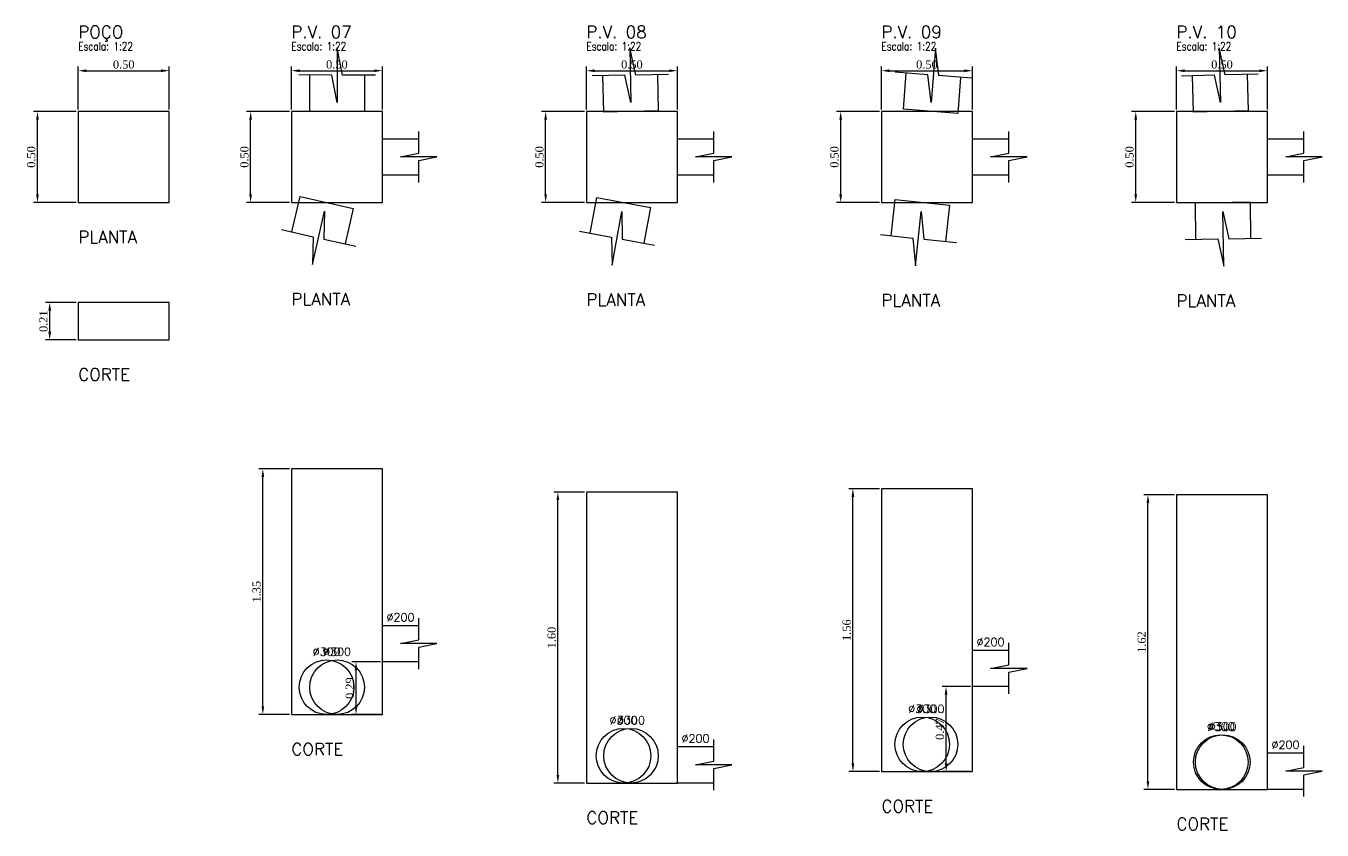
# Model space of a CAD drawing. Extents: x -44 to 14114764, y -20 to 289527804.
# Drawn here: x 359045.81 to 359052.94, y 7353496.66 to 7353501.08 of the extents above; entities that cross this region are included whole.
import ezdxf
from ezdxf.enums import TextEntityAlignment as Align

# ---------------------------------------------------------------- set-up
doc = ezdxf.new("R2010")
doc.units = 0
doc.header["$PDMODE"] = 3
doc.header["$PDSIZE"] = 0.1
for name, color, linetype in [('DETALHE_POCO_COT', 8, 'Continuous'), ('DETALHE_POCO_FOR', 7, 'Continuous'), ('DETALHE_POCO_TIT', 5, 'Continuous'), ('DETALHE_POCO_TUB', 4, 'Continuous'), ('DETALHE_POCO_TXT', 7, 'Continuous')]:
    doc.layers.add(name, color=color, linetype=linetype)
doc.styles.add('ROMANS', font='ROMANS.shx', dxfattribs={"height": 2})
doc.styles.get("Standard").update_dxf_attribs({"font": 'times.ttf'})
doc.dimstyles.new('ISO-25', dxfattribs={"dimtxt": 2.5, "dimasz": 2.5, "dimexe": 1.25, "dimexo": 0.625, "dimtad": 1, "dimtxsty": 'Standard', "dimcen": 2.5, "dimadec": 0, "dimazin": 0, "dimtfac": 1, "dimtmove": 0, "dimatfit": 3, "dimfxl": 1, "dimarcsym": 0})

# ---------------------------------------------------------------- blocks, each defined once
blk = doc.blocks.new('*D32')
at = {"layer": 'Defpoints', "color": 0, "transparency": 16777216}
for p in [(359046.6002, 7353500.8335), (359046.1002, 7353500.6094), (359046.6002, 7353500.6094)]:
    blk.add_point(p, dxfattribs=at)
at = {"layer": 'DETALHE_POCO_COT', "color": 0, "lineweight": -2, "transparency": 16777216}
for p, q in [((359046.1002, 7353500.6206), (359046.1002, 7353500.8559)), ((359046.145, 7353500.8335), (359046.5554, 7353500.8335)), ((359046.6002, 7353500.6206), (359046.6002, 7353500.8559))]:
    blk.add_line(p, q, dxfattribs=at)
at = {"layer": 'DETALHE_POCO_COT', "color": 0, "transparency": 16777216}
for points in [[(359046.145, 7353500.841), (359046.145, 7353500.826), (359046.1002, 7353500.8335)], [(359046.5554, 7353500.841), (359046.5554, 7353500.826), (359046.6002, 7353500.8335)]]:
    blk.add_solid(points, dxfattribs=at)
at = {"layer": 'DETALHE_POCO_COT', "color": 0, "transparency": 16777216, "insert": (359046.3502, 7353500.8675), "char_height": 0.04481, "attachment_point": 5}
blk.add_mtext('0.50', dxfattribs=at)
blk = doc.blocks.new('*D33')
at = {"layer": 'Defpoints', "color": 0, "transparency": 16777216}
for p in [(359045.8762, 7353500.6094), (359046.1002, 7353500.6094), (359046.1002, 7353500.1094)]:
    blk.add_point(p, dxfattribs=at)
at = {"layer": 'DETALHE_POCO_COT', "color": 0, "lineweight": -2, "transparency": 16777216}
for p, q in [((359046.089, 7353500.6094), (359045.8538, 7353500.6094)), ((359045.8762, 7353500.1543), (359045.8762, 7353500.5646)), ((359046.089, 7353500.1094), (359045.8538, 7353500.1094))]:
    blk.add_line(p, q, dxfattribs=at)
at = {"layer": 'DETALHE_POCO_COT', "color": 0, "transparency": 16777216}
for points in [[(359045.8687, 7353500.5646), (359045.8836, 7353500.5646), (359045.8762, 7353500.6094)], [(359045.8687, 7353500.1543), (359045.8836, 7353500.1543), (359045.8762, 7353500.1094)]]:
    blk.add_solid(points, dxfattribs=at)
at = {"layer": 'DETALHE_POCO_COT', "color": 0, "transparency": 16777216, "insert": (359045.8421, 7353500.3594), "char_height": 0.04481, "attachment_point": 5, "rotation": 90}
blk.add_mtext('0.50', dxfattribs=at)
blk = doc.blocks.new('*D34')
at = {"layer": 'Defpoints', "color": 0, "transparency": 16777216}
for p in [(359045.9434, 7353499.5589), (359046.1002, 7353499.5589), (359046.1002, 7353499.3539)]:
    blk.add_point(p, dxfattribs=at)
at = {"layer": 'DETALHE_POCO_COT', "color": 0, "lineweight": -2, "transparency": 16777216}
for p, q in [((359046.089, 7353499.5589), (359045.921, 7353499.5589)), ((359045.9434, 7353499.3987), (359045.9434, 7353499.514)), ((359046.089, 7353499.3539), (359045.921, 7353499.3539))]:
    blk.add_line(p, q, dxfattribs=at)
at = {"layer": 'DETALHE_POCO_COT', "color": 0, "transparency": 16777216}
for points in [[(359045.9359, 7353499.514), (359045.9509, 7353499.514), (359045.9434, 7353499.5589)], [(359045.9359, 7353499.3987), (359045.9509, 7353499.3987), (359045.9434, 7353499.3539)]]:
    blk.add_solid(points, dxfattribs=at)
at = {"layer": 'DETALHE_POCO_COT', "color": 0, "transparency": 16777216, "insert": (359045.9093, 7353499.4564), "char_height": 0.04481, "attachment_point": 5, "rotation": 90}
blk.add_mtext('0.21', dxfattribs=at)
blk = doc.blocks.new('*D35')
at = {"layer": 'Defpoints', "color": 0, "transparency": 16777216}
for p in [(359047.7716, 7353500.8335), (359047.2716, 7353500.6094), (359047.7716, 7353500.6094)]:
    blk.add_point(p, dxfattribs=at)
at = {"layer": 'DETALHE_POCO_COT', "color": 0, "lineweight": -2, "transparency": 16777216}
for p, q in [((359047.2716, 7353500.6206), (359047.2716, 7353500.8559)), ((359047.3164, 7353500.8335), (359047.7268, 7353500.8335)), ((359047.7716, 7353500.6206), (359047.7716, 7353500.8559))]:
    blk.add_line(p, q, dxfattribs=at)
at = {"layer": 'DETALHE_POCO_COT', "color": 0, "transparency": 16777216}
for points in [[(359047.3164, 7353500.841), (359047.3164, 7353500.826), (359047.2716, 7353500.8335)], [(359047.7268, 7353500.841), (359047.7268, 7353500.826), (359047.7716, 7353500.8335)]]:
    blk.add_solid(points, dxfattribs=at)
at = {"layer": 'DETALHE_POCO_COT', "color": 0, "transparency": 16777216, "insert": (359047.5216, 7353500.8675), "char_height": 0.04481, "attachment_point": 5}
blk.add_mtext('0.50', dxfattribs=at)
blk = doc.blocks.new('*D36')
at = {"layer": 'Defpoints', "color": 0, "transparency": 16777216}
for p in [(359047.0475, 7353500.6094), (359047.2716, 7353500.6094), (359047.2716, 7353500.1094)]:
    blk.add_point(p, dxfattribs=at)
at = {"layer": 'DETALHE_POCO_COT', "color": 0, "lineweight": -2, "transparency": 16777216}
for p, q in [((359047.2604, 7353500.6094), (359047.0251, 7353500.6094)), ((359047.0475, 7353500.1543), (359047.0475, 7353500.5646)), ((359047.2604, 7353500.1094), (359047.0251, 7353500.1094))]:
    blk.add_line(p, q, dxfattribs=at)
at = {"layer": 'DETALHE_POCO_COT', "color": 0, "transparency": 16777216}
for points in [[(359047.0401, 7353500.5646), (359047.055, 7353500.5646), (359047.0475, 7353500.6094)], [(359047.0401, 7353500.1543), (359047.055, 7353500.1543), (359047.0475, 7353500.1094)]]:
    blk.add_solid(points, dxfattribs=at)
at = {"layer": 'DETALHE_POCO_COT', "color": 0, "transparency": 16777216, "insert": (359047.0135, 7353500.3594), "char_height": 0.04481, "attachment_point": 5, "rotation": 90}
blk.add_mtext('0.50', dxfattribs=at)
blk = doc.blocks.new('*D37')
at = {"layer": 'Defpoints', "color": 0, "transparency": 16777216}
for p in [(359047.1147, 7353498.6446), (359047.2716, 7353498.6446), (359047.2716, 7353497.294)]:
    blk.add_point(p, dxfattribs=at)
at = {"layer": 'DETALHE_POCO_COT', "color": 0, "lineweight": -2, "transparency": 16777216}
for p, q in [((359047.2604, 7353498.6446), (359047.0923, 7353498.6446)), ((359047.1147, 7353497.3388), (359047.1147, 7353498.5998)), ((359047.2604, 7353497.294), (359047.0923, 7353497.294))]:
    blk.add_line(p, q, dxfattribs=at)
at = {"layer": 'DETALHE_POCO_COT', "color": 0, "transparency": 16777216}
for points in [[(359047.1073, 7353498.5998), (359047.1222, 7353498.5998), (359047.1147, 7353498.6446)], [(359047.1073, 7353497.3388), (359047.1222, 7353497.3388), (359047.1147, 7353497.294)]]:
    blk.add_solid(points, dxfattribs=at)
at = {"layer": 'DETALHE_POCO_COT', "color": 0, "transparency": 16777216, "insert": (359047.0807, 7353497.9693), "char_height": 0.04481, "attachment_point": 5, "rotation": 90}
blk.add_mtext('1.35', dxfattribs=at)
blk = doc.blocks.new('*D38')
at = {"layer": 'Defpoints', "color": 0, "transparency": 16777216}
for p in [(359047.6268, 7353497.5836), (359047.7716, 7353497.5836), (359047.7716, 7353497.294)]:
    blk.add_point(p, dxfattribs=at)
at = {"layer": 'DETALHE_POCO_COT', "color": 0, "lineweight": -2, "transparency": 16777216}
for p, q in [((359047.7604, 7353497.5836), (359047.6044, 7353497.5836)), ((359047.6268, 7353497.3388), (359047.6268, 7353497.5388)), ((359047.7604, 7353497.294), (359047.6044, 7353497.294))]:
    blk.add_line(p, q, dxfattribs=at)
at = {"layer": 'DETALHE_POCO_COT', "color": 0, "transparency": 16777216}
for points in [[(359047.6193, 7353497.5388), (359047.6342, 7353497.5388), (359047.6268, 7353497.5836)], [(359047.6193, 7353497.3388), (359047.6342, 7353497.3388), (359047.6268, 7353497.294)]]:
    blk.add_solid(points, dxfattribs=at)
at = {"layer": 'DETALHE_POCO_COT', "color": 0, "transparency": 16777216, "insert": (359047.5927, 7353497.4388), "char_height": 0.04481, "attachment_point": 5, "rotation": 90}
blk.add_mtext('0.29', dxfattribs=at)
blk = doc.blocks.new('*D39')
at = {"layer": 'Defpoints', "color": 0, "transparency": 16777216}
for p in [(359049.3929, 7353500.8335), (359048.8929, 7353500.6094), (359049.3929, 7353500.6094)]:
    blk.add_point(p, dxfattribs=at)
at = {"layer": 'DETALHE_POCO_COT', "color": 0, "lineweight": -2, "transparency": 16777216}
for p, q in [((359048.8929, 7353500.6206), (359048.8929, 7353500.8559)), ((359048.9378, 7353500.8335), (359049.3481, 7353500.8335)), ((359049.3929, 7353500.6206), (359049.3929, 7353500.8559))]:
    blk.add_line(p, q, dxfattribs=at)
at = {"layer": 'DETALHE_POCO_COT', "color": 0, "transparency": 16777216}
for points in [[(359048.9378, 7353500.841), (359048.9378, 7353500.826), (359048.8929, 7353500.8335)], [(359049.3481, 7353500.841), (359049.3481, 7353500.826), (359049.3929, 7353500.8335)]]:
    blk.add_solid(points, dxfattribs=at)
at = {"layer": 'DETALHE_POCO_COT', "color": 0, "transparency": 16777216, "insert": (359049.1429, 7353500.8675), "char_height": 0.04481, "attachment_point": 5}
blk.add_mtext('0.50', dxfattribs=at)
blk = doc.blocks.new('*D40')
at = {"layer": 'Defpoints', "color": 0, "transparency": 16777216}
for p in [(359048.6689, 7353500.6094), (359048.8929, 7353500.6094), (359048.8929, 7353500.1094)]:
    blk.add_point(p, dxfattribs=at)
at = {"layer": 'DETALHE_POCO_COT', "color": 0, "lineweight": -2, "transparency": 16777216}
for p, q in [((359048.8817, 7353500.6094), (359048.6465, 7353500.6094)), ((359048.6689, 7353500.1543), (359048.6689, 7353500.5646)), ((359048.8817, 7353500.1094), (359048.6465, 7353500.1094))]:
    blk.add_line(p, q, dxfattribs=at)
at = {"layer": 'DETALHE_POCO_COT', "color": 0, "transparency": 16777216}
for points in [[(359048.6614, 7353500.5646), (359048.6764, 7353500.5646), (359048.6689, 7353500.6094)], [(359048.6614, 7353500.1543), (359048.6764, 7353500.1543), (359048.6689, 7353500.1094)]]:
    blk.add_solid(points, dxfattribs=at)
at = {"layer": 'DETALHE_POCO_COT', "color": 0, "transparency": 16777216, "insert": (359048.6348, 7353500.3594), "char_height": 0.04481, "attachment_point": 5, "rotation": 90}
blk.add_mtext('0.50', dxfattribs=at)
blk = doc.blocks.new('*D41')
at = {"layer": 'Defpoints', "color": 0, "transparency": 16777216}
for p in [(359048.7361, 7353498.5172), (359048.8929, 7353498.5172), (359048.8929, 7353496.9173)]:
    blk.add_point(p, dxfattribs=at)
at = {"layer": 'DETALHE_POCO_COT', "color": 0, "lineweight": -2, "transparency": 16777216}
for p, q in [((359048.8817, 7353498.5172), (359048.7137, 7353498.5172)), ((359048.7361, 7353496.9621), (359048.7361, 7353498.4724)), ((359048.8817, 7353496.9173), (359048.7137, 7353496.9173))]:
    blk.add_line(p, q, dxfattribs=at)
at = {"layer": 'DETALHE_POCO_COT', "color": 0, "transparency": 16777216}
for points in [[(359048.7286, 7353498.4724), (359048.7436, 7353498.4724), (359048.7361, 7353498.5172)], [(359048.7286, 7353496.9621), (359048.7436, 7353496.9621), (359048.7361, 7353496.9173)]]:
    blk.add_solid(points, dxfattribs=at)
at = {"layer": 'DETALHE_POCO_COT', "color": 0, "transparency": 16777216, "insert": (359048.7021, 7353497.7172), "char_height": 0.04481, "attachment_point": 5, "rotation": 90}
blk.add_mtext('1.60', dxfattribs=at)
blk = doc.blocks.new('*D42')
at = {"layer": 'Defpoints', "color": 0, "transparency": 16777216}
for p in [(359051.0143, 7353500.8335), (359050.5143, 7353500.6094), (359051.0143, 7353500.6094)]:
    blk.add_point(p, dxfattribs=at)
at = {"layer": 'DETALHE_POCO_COT', "color": 0, "lineweight": -2, "transparency": 16777216}
for p, q in [((359050.5143, 7353500.6206), (359050.5143, 7353500.8559)), ((359050.5591, 7353500.8335), (359050.9695, 7353500.8335)), ((359051.0143, 7353500.6206), (359051.0143, 7353500.8559))]:
    blk.add_line(p, q, dxfattribs=at)
at = {"layer": 'DETALHE_POCO_COT', "color": 0, "transparency": 16777216}
for points in [[(359050.5591, 7353500.841), (359050.5591, 7353500.826), (359050.5143, 7353500.8335)], [(359050.9695, 7353500.841), (359050.9695, 7353500.826), (359051.0143, 7353500.8335)]]:
    blk.add_solid(points, dxfattribs=at)
at = {"layer": 'DETALHE_POCO_COT', "color": 0, "transparency": 16777216, "insert": (359050.7643, 7353500.8675), "char_height": 0.04481, "attachment_point": 5}
blk.add_mtext('0.50', dxfattribs=at)
blk = doc.blocks.new('*D43')
at = {"layer": 'Defpoints', "color": 0, "transparency": 16777216}
for p in [(359050.2903, 7353500.6094), (359050.5143, 7353500.6094), (359050.5143, 7353500.1094)]:
    blk.add_point(p, dxfattribs=at)
at = {"layer": 'DETALHE_POCO_COT', "color": 0, "lineweight": -2, "transparency": 16777216}
for p, q in [((359050.5031, 7353500.6094), (359050.2679, 7353500.6094)), ((359050.2903, 7353500.1543), (359050.2903, 7353500.5646)), ((359050.5031, 7353500.1094), (359050.2679, 7353500.1094))]:
    blk.add_line(p, q, dxfattribs=at)
at = {"layer": 'DETALHE_POCO_COT', "color": 0, "transparency": 16777216}
for points in [[(359050.2828, 7353500.5646), (359050.2977, 7353500.5646), (359050.2903, 7353500.6094)], [(359050.2828, 7353500.1543), (359050.2977, 7353500.1543), (359050.2903, 7353500.1094)]]:
    blk.add_solid(points, dxfattribs=at)
at = {"layer": 'DETALHE_POCO_COT', "color": 0, "transparency": 16777216, "insert": (359050.2562, 7353500.3594), "char_height": 0.04481, "attachment_point": 5, "rotation": 90}
blk.add_mtext('0.50', dxfattribs=at)
blk = doc.blocks.new('*D44')
at = {"layer": 'Defpoints', "color": 0, "transparency": 16777216}
for p in [(359050.3575, 7353498.5355), (359050.5143, 7353498.5355), (359050.5143, 7353496.9799)]:
    blk.add_point(p, dxfattribs=at)
at = {"layer": 'DETALHE_POCO_COT', "color": 0, "lineweight": -2, "transparency": 16777216}
for p, q in [((359050.5031, 7353498.5355), (359050.3351, 7353498.5355)), ((359050.3575, 7353497.0247), (359050.3575, 7353498.4906)), ((359050.5031, 7353496.9799), (359050.3351, 7353496.9799))]:
    blk.add_line(p, q, dxfattribs=at)
at = {"layer": 'DETALHE_POCO_COT', "color": 0, "transparency": 16777216}
for points in [[(359050.35, 7353498.4906), (359050.3649, 7353498.4906), (359050.3575, 7353498.5355)], [(359050.35, 7353497.0247), (359050.3649, 7353497.0247), (359050.3575, 7353496.9799)]]:
    blk.add_solid(points, dxfattribs=at)
at = {"layer": 'DETALHE_POCO_COT', "color": 0, "transparency": 16777216, "insert": (359050.3234, 7353497.7577), "char_height": 0.04481, "attachment_point": 5, "rotation": 90}
blk.add_mtext('1.56', dxfattribs=at)
blk = doc.blocks.new('*D45')
at = {"layer": 'Defpoints', "color": 0, "transparency": 16777216}
for p in [(359050.8695, 7353497.4475), (359051.0143, 7353497.4475), (359051.0143, 7353496.9799)]:
    blk.add_point(p, dxfattribs=at)
at = {"layer": 'DETALHE_POCO_COT', "color": 0, "lineweight": -2, "transparency": 16777216}
for p, q in [((359051.0031, 7353497.4475), (359050.8471, 7353497.4475)), ((359050.8695, 7353497.0247), (359050.8695, 7353497.4026)), ((359051.0031, 7353496.9799), (359050.8471, 7353496.9799))]:
    blk.add_line(p, q, dxfattribs=at)
at = {"layer": 'DETALHE_POCO_COT', "color": 0, "transparency": 16777216}
for points in [[(359050.862, 7353497.4026), (359050.877, 7353497.4026), (359050.8695, 7353497.4475)], [(359050.862, 7353497.0247), (359050.877, 7353497.0247), (359050.8695, 7353496.9799)]]:
    blk.add_solid(points, dxfattribs=at)
at = {"layer": 'DETALHE_POCO_COT', "color": 0, "transparency": 16777216, "insert": (359050.8354, 7353497.2137), "char_height": 0.04481, "attachment_point": 5, "rotation": 90}
blk.add_mtext('0.47', dxfattribs=at)
blk = doc.blocks.new('*D46')
at = {"layer": 'Defpoints', "color": 0, "transparency": 16777216}
for p in [(359052.6357, 7353500.8335), (359052.1357, 7353500.6094), (359052.6357, 7353500.6094)]:
    blk.add_point(p, dxfattribs=at)
at = {"layer": 'DETALHE_POCO_COT', "color": 0, "lineweight": -2, "transparency": 16777216}
for p, q in [((359052.1357, 7353500.6206), (359052.1357, 7353500.8559)), ((359052.1805, 7353500.8335), (359052.5909, 7353500.8335)), ((359052.6357, 7353500.6206), (359052.6357, 7353500.8559))]:
    blk.add_line(p, q, dxfattribs=at)
at = {"layer": 'DETALHE_POCO_COT', "color": 0, "transparency": 16777216}
for points in [[(359052.1805, 7353500.841), (359052.1805, 7353500.826), (359052.1357, 7353500.8335)], [(359052.5909, 7353500.841), (359052.5909, 7353500.826), (359052.6357, 7353500.8335)]]:
    blk.add_solid(points, dxfattribs=at)
at = {"layer": 'DETALHE_POCO_COT', "color": 0, "transparency": 16777216, "insert": (359052.3857, 7353500.8675), "char_height": 0.04481, "attachment_point": 5}
blk.add_mtext('0.50', dxfattribs=at)
blk = doc.blocks.new('*D47')
at = {"layer": 'Defpoints', "color": 0, "transparency": 16777216}
for p in [(359051.9116, 7353500.6094), (359052.1357, 7353500.6094), (359052.1357, 7353500.1094)]:
    blk.add_point(p, dxfattribs=at)
at = {"layer": 'DETALHE_POCO_COT', "color": 0, "lineweight": -2, "transparency": 16777216}
for p, q in [((359052.1245, 7353500.6094), (359051.8892, 7353500.6094)), ((359051.9116, 7353500.1543), (359051.9116, 7353500.5646)), ((359052.1245, 7353500.1094), (359051.8892, 7353500.1094))]:
    blk.add_line(p, q, dxfattribs=at)
at = {"layer": 'DETALHE_POCO_COT', "color": 0, "transparency": 16777216}
for points in [[(359051.9042, 7353500.5646), (359051.9191, 7353500.5646), (359051.9116, 7353500.6094)], [(359051.9042, 7353500.1543), (359051.9191, 7353500.1543), (359051.9116, 7353500.1094)]]:
    blk.add_solid(points, dxfattribs=at)
at = {"layer": 'DETALHE_POCO_COT', "color": 0, "transparency": 16777216, "insert": (359051.8776, 7353500.3594), "char_height": 0.04481, "attachment_point": 5, "rotation": 90}
blk.add_mtext('0.50', dxfattribs=at)
blk = doc.blocks.new('*D48')
at = {"layer": 'Defpoints', "color": 0, "transparency": 16777216}
for p in [(359051.9788, 7353498.5017), (359052.1357, 7353498.5017), (359052.1357, 7353496.8824)]:
    blk.add_point(p, dxfattribs=at)
at = {"layer": 'DETALHE_POCO_COT', "color": 0, "lineweight": -2, "transparency": 16777216}
for p, q in [((359052.1245, 7353498.5017), (359051.9564, 7353498.5017)), ((359051.9788, 7353496.9273), (359051.9788, 7353498.4569)), ((359052.1245, 7353496.8824), (359051.9564, 7353496.8824))]:
    blk.add_line(p, q, dxfattribs=at)
at = {"layer": 'DETALHE_POCO_COT', "color": 0, "transparency": 16777216}
for points in [[(359051.9714, 7353498.4569), (359051.9863, 7353498.4569), (359051.9788, 7353498.5017)], [(359051.9714, 7353496.9273), (359051.9863, 7353496.9273), (359051.9788, 7353496.8824)]]:
    blk.add_solid(points, dxfattribs=at)
at = {"layer": 'DETALHE_POCO_COT', "color": 0, "transparency": 16777216, "insert": (359051.9448, 7353497.6921), "char_height": 0.04481, "attachment_point": 5, "rotation": 90}
blk.add_mtext('1.62', dxfattribs=at)

msp = doc.modelspace()

# ---------------------------------------------------------------- linework, layer by layer
at = {"layer": 'DETALHE_POCO_FOR', "linetype": 'Continuous'}
for points in [[(359046.1002, 7353500.1094), (359046.6002, 7353500.1094), (359046.6002, 7353500.6094), (359046.1002, 7353500.6094)], [(359046.1002, 7353500.1094), (359046.6002, 7353500.1094), (359046.6002, 7353500.6094), (359046.1002, 7353500.6094)], [(359047.2716, 7353500.1094), (359047.7716, 7353500.1094), (359047.7716, 7353500.6094), (359047.2716, 7353500.6094)], [(359047.2716, 7353500.1094), (359047.7716, 7353500.1094), (359047.7716, 7353500.6094), (359047.2716, 7353500.6094)], [(359048.8929, 7353500.1094), (359049.3929, 7353500.1094), (359049.3929, 7353500.6094), (359048.8929, 7353500.6094)], [(359048.8929, 7353500.1094), (359049.3929, 7353500.1094), (359049.3929, 7353500.6094), (359048.8929, 7353500.6094)], [(359050.5143, 7353500.1094), (359051.0143, 7353500.1094), (359051.0143, 7353500.6094), (359050.5143, 7353500.6094)], [(359050.5143, 7353500.1094), (359051.0143, 7353500.1094), (359051.0143, 7353500.6094), (359050.5143, 7353500.6094)], [(359052.1357, 7353500.1094), (359052.6357, 7353500.1094), (359052.6357, 7353500.6094), (359052.1357, 7353500.6094)], [(359052.1357, 7353500.1094), (359052.6357, 7353500.1094), (359052.6357, 7353500.6094), (359052.1357, 7353500.6094)], [(359046.1002, 7353499.3539), (359046.6002, 7353499.3539), (359046.6002, 7353499.5589), (359046.1002, 7353499.5589)], [(359046.1002, 7353499.3539), (359046.6002, 7353499.3539), (359046.6002, 7353499.5589), (359046.1002, 7353499.5589)], [(359047.2716, 7353497.294), (359047.7716, 7353497.294), (359047.7716, 7353498.6446), (359047.2716, 7353498.6446)], [(359047.2716, 7353497.294), (359047.7716, 7353497.294), (359047.7716, 7353498.6446), (359047.2716, 7353498.6446)], [(359050.5143, 7353496.9799), (359051.0143, 7353496.9799), (359051.0143, 7353498.5355), (359050.5143, 7353498.5355)], [(359050.5143, 7353496.9799), (359051.0143, 7353496.9799), (359051.0143, 7353498.5355), (359050.5143, 7353498.5355)], [(359048.8929, 7353496.9173), (359049.3929, 7353496.9173), (359049.3929, 7353498.5172), (359048.8929, 7353498.5172)], [(359048.8929, 7353496.9173), (359049.3929, 7353496.9173), (359049.3929, 7353498.5172), (359048.8929, 7353498.5172)], [(359052.1357, 7353496.8824), (359052.6357, 7353496.8824), (359052.6357, 7353498.5017), (359052.1357, 7353498.5017)], [(359052.1357, 7353496.8824), (359052.6357, 7353496.8824), (359052.6357, 7353498.5017), (359052.1357, 7353498.5017)]]:
    msp.add_lwpolyline(points, close=True, dxfattribs=at)
at = {"layer": 'DETALHE_POCO_TUB', "linetype": 'Continuous'}
for points in [[(359047.7333, 7353500.8086), (359047.5533, 7353500.8093), (359047.5239, 7353500.9594), (359047.5227, 7353500.6594), (359047.4933, 7353500.8096), (359047.3133, 7353500.8103)], [(359049.3439, 7353500.8136), (359049.164, 7353500.81), (359049.131, 7353500.9594), (359049.137, 7353500.6594), (359049.104, 7353500.8088), (359048.924, 7353500.8052)], [(359051.0091, 7353500.7923), (359050.8297, 7353500.8065), (359050.8116, 7353500.9584), (359050.788, 7353500.6593), (359050.7699, 7353500.8112), (359050.5904, 7353500.8254)], [(359052.5837, 7353500.8149), (359052.4037, 7353500.8102), (359052.3698, 7353500.9593), (359052.3777, 7353500.6594), (359052.3437, 7353500.8086), (359052.1638, 7353500.8038)], [(359047.6733, 7353500.8089), (359047.6726, 7353500.6089), (359047.3726, 7353500.61), (359047.3733, 7353500.81)], [(359049.2839, 7353500.8124), (359049.2879, 7353500.6124), (359048.988, 7353500.6064), (359048.984, 7353500.8064)], [(359050.9493, 7353500.797), (359050.9336, 7353500.5976), (359050.6345, 7353500.6213), (359050.6503, 7353500.8206)], [(359052.5237, 7353500.8134), (359052.529, 7353500.6134), (359052.2291, 7353500.6055), (359052.2238, 7353500.8054)], [(359047.9716, 7353500.2594), (359047.7716, 7353500.2594), (359047.7716, 7353500.4594), (359047.9716, 7353500.4594)], [(359047.9716, 7353500.2194), (359047.9716, 7353500.3394), (359048.0716, 7353500.3594), (359047.8716, 7353500.3594), (359047.9716, 7353500.3794), (359047.9716, 7353500.4994)], [(359049.5929, 7353500.2594), (359049.3929, 7353500.2594), (359049.3929, 7353500.4594), (359049.5929, 7353500.4594)], [(359049.5929, 7353500.2194), (359049.5929, 7353500.3394), (359049.6929, 7353500.3594), (359049.4929, 7353500.3594), (359049.5929, 7353500.3794), (359049.5929, 7353500.4994)], [(359051.2143, 7353500.2594), (359051.0143, 7353500.2594), (359051.0143, 7353500.4594), (359051.2143, 7353500.4594)], [(359051.2143, 7353500.2194), (359051.2143, 7353500.3394), (359051.3143, 7353500.3594), (359051.1143, 7353500.3594), (359051.2143, 7353500.3794), (359051.2143, 7353500.4994)], [(359052.8357, 7353500.2594), (359052.6357, 7353500.2594), (359052.6357, 7353500.4594), (359052.8357, 7353500.4594)], [(359052.8357, 7353500.2194), (359052.8357, 7353500.3394), (359052.9357, 7353500.3594), (359052.7357, 7353500.3594), (359052.8357, 7353500.3794), (359052.8357, 7353500.4994)], [(359047.2749, 7353499.9473), (359047.3189, 7353500.1424), (359047.6115, 7353500.0765), (359047.5676, 7353499.8813)], [(359048.9132, 7353499.9399), (359048.9494, 7353500.1366), (359049.2444, 7353500.0823), (359049.2082, 7353499.8856)], [(359050.5682, 7353499.9261), (359050.589, 7353500.125), (359050.8874, 7353500.0938), (359050.8666, 7353499.8949)], [(359052.2428, 7353499.9071), (359052.2396, 7353500.1071), (359052.5396, 7353500.1118), (359052.5428, 7353499.9118)], [(359047.2164, 7353499.9605), (359047.392, 7353499.9209), (359047.3882, 7353499.768), (359047.4542, 7353500.0607), (359047.4505, 7353499.9077), (359047.6261, 7353499.8682)], [(359048.8542, 7353499.9508), (359049.0312, 7353499.9182), (359049.0336, 7353499.7652), (359049.0879, 7353500.0603), (359049.0902, 7353499.9073), (359049.2673, 7353499.8747)], [(359050.5085, 7353499.9324), (359050.6875, 7353499.9136), (359050.7018, 7353499.7613), (359050.733, 7353500.0597), (359050.7472, 7353499.9074), (359050.9262, 7353499.8887)], [(359052.1828, 7353499.9062), (359052.3628, 7353499.909), (359052.3951, 7353499.7595), (359052.3904, 7353500.0594), (359052.4228, 7353499.9099), (359052.6027, 7353499.9128)], [(359047.9716, 7353497.5436), (359047.9716, 7353497.6636), (359048.0716, 7353497.6836), (359047.8716, 7353497.6836), (359047.9716, 7353497.7036), (359047.9716, 7353497.8236)], [(359047.9716, 7353497.5836), (359047.7716, 7353497.5836), (359047.7716, 7353497.7836), (359047.9716, 7353497.7836)], [(359051.2143, 7353497.4075), (359051.2143, 7353497.5275), (359051.3143, 7353497.5475), (359051.1143, 7353497.5475), (359051.2143, 7353497.5675), (359051.2143, 7353497.6875)], [(359051.2143, 7353497.4475), (359051.0143, 7353497.4475), (359051.0143, 7353497.6475), (359051.2143, 7353497.6475)], [(359049.5929, 7353496.9173), (359049.3929, 7353496.9173), (359049.3929, 7353497.1173), (359049.5929, 7353497.1173)], [(359049.5929, 7353496.8773), (359049.5929, 7353496.9973), (359049.6929, 7353497.0173), (359049.4929, 7353497.0173), (359049.5929, 7353497.0373), (359049.5929, 7353497.1573)], [(359052.8357, 7353496.8424), (359052.8357, 7353496.9624), (359052.9357, 7353496.9824), (359052.7357, 7353496.9824), (359052.8357, 7353497.0024), (359052.8357, 7353497.1224)], [(359052.8357, 7353496.8824), (359052.6357, 7353496.8824), (359052.6357, 7353497.0824), (359052.8357, 7353497.0824)]]:
    msp.add_lwpolyline(points, dxfattribs=at)
for centre in [(359047.4652, 7353497.444), (359047.5226, 7353497.444), (359050.7382, 7353497.1299), (359050.7841, 7353497.1299), (359049.0969, 7353497.0673), (359049.138, 7353497.0673), (359052.379, 7353497.0324), (359052.3896, 7353497.0324)]:
    msp.add_circle(centre, 0.15, dxfattribs=at)

# ---------------------------------------------------------------- texts
at = {"layer": 'DETALHE_POCO_TIT', "linetype": 'Continuous', "style": 'ROMANS'}
for s, p in [('POÇO', (359046.1002, 7353501.0127)), ('P.V. 07', (359047.2716, 7353501.0127)), ('P.V. 08', (359048.8929, 7353501.0127)), ('P.V. 09', (359050.5143, 7353501.0127)), ('P.V. 10', (359052.1357, 7353501.0127)), ('PLANTA', (359046.1002, 7353499.8854)), ('PLANTA', (359047.2716, 7353499.544)), ('PLANTA', (359048.8929, 7353499.5412)), ('PLANTA', (359050.5143, 7353499.5373)), ('PLANTA', (359052.1357, 7353499.5354)), ('CORTE', (359046.1002, 7353499.1298)), ('CORTE', (359047.2716, 7353497.07)), ('CORTE', (359050.5143, 7353496.7558)), ('CORTE', (359048.8929, 7353496.6932)), ('CORTE', (359052.1357, 7353496.6584))]:
    msp.add_text(s, height=0.06721, dxfattribs=at).set_placement(p)
at = {"layer": 'DETALHE_POCO_TXT', "linetype": 'Continuous', "style": 'ROMANS', "width": 0.8}
for p in [(359046.1002, 7353500.9455), (359047.2716, 7353500.9455), (359048.8929, 7353500.9455), (359050.5143, 7353500.9455), (359052.1357, 7353500.9455)]:
    msp.add_text('Escala: 1:22', height=0.044809, dxfattribs=at).set_placement(p)
at = {"layer": 'DETALHE_POCO_TXT', "linetype": 'Continuous', "style": 'ROMANS'}
for p in [(359047.794, 7353497.806), (359051.0367, 7353497.6699), (359049.4153, 7353497.1397), (359052.6581, 7353497.1049)]:
    msp.add_text('%%C200', height=0.04481, dxfattribs=at).set_placement(p)
for p in [(359047.4652, 7353497.6164), (359047.5226, 7353497.6164), (359050.7382, 7353497.3023), (359050.7841, 7353497.3023), (359049.0969, 7353497.2397), (359049.138, 7353497.2397), (359052.379, 7353497.2049), (359052.3896, 7353497.2049)]:
    msp.add_text('%%C300', height=0.04481, dxfattribs=at).set_placement(p, align=Align.CENTER)

# ---------------------------------------------------------------- dimensions: what is measured, and where the dimension line sits
at = {"layer": 'DETALHE_POCO_COT'}
for base, p1, p2, picture, middle in [((359046.6002, 7353500.8335), (359046.1002, 7353500.6094), (359046.6002, 7353500.6094), '*D32', (359046.3502, 7353500.8675)), ((359047.7716, 7353500.8335), (359047.2716, 7353500.6094), (359047.7716, 7353500.6094), '*D35', (359047.5216, 7353500.8675)), ((359049.3929, 7353500.8335), (359048.8929, 7353500.6094), (359049.3929, 7353500.6094), '*D39', (359049.1429, 7353500.8675)), ((359051.0143, 7353500.8335), (359050.5143, 7353500.6094), (359051.0143, 7353500.6094), '*D42', (359050.7643, 7353500.8675)), ((359052.6357, 7353500.8335), (359052.1357, 7353500.6094), (359052.6357, 7353500.6094), '*D46', (359052.3857, 7353500.8675))]:
    dim = msp.add_linear_dim(base=base, p1=p1, p2=p2, text='0.50', dimstyle='ISO-25', override={"dimscale": 0.017923, "dimzin": 0}, dxfattribs=at)
    dim.commit()
    dim.dimension.update_dxf_attribs({"geometry": picture, "text_midpoint": middle})
for base, p1, p2, text, picture, middle in [((359045.8762, 7353500.6094), (359046.1002, 7353500.1094), (359046.1002, 7353500.6094), '0.50', '*D33', (359045.8421, 7353500.3594)), ((359047.0475, 7353500.6094), (359047.2716, 7353500.1094), (359047.2716, 7353500.6094), '0.50', '*D36', (359047.0135, 7353500.3594)), ((359048.6689, 7353500.6094), (359048.8929, 7353500.1094), (359048.8929, 7353500.6094), '0.50', '*D40', (359048.6348, 7353500.3594)), ((359050.2903, 7353500.6094), (359050.5143, 7353500.1094), (359050.5143, 7353500.6094), '0.50', '*D43', (359050.2562, 7353500.3594)), ((359051.9116, 7353500.6094), (359052.1357, 7353500.1094), (359052.1357, 7353500.6094), '0.50', '*D47', (359051.8776, 7353500.3594)), ((359045.9434, 7353499.5589), (359046.1002, 7353499.3539), (359046.1002, 7353499.5589), '0.21', '*D34', (359045.9093, 7353499.4564)), ((359047.1147, 7353498.6446), (359047.2716, 7353497.294), (359047.2716, 7353498.6446), '1.35', '*D37', (359047.0807, 7353497.9693)), ((359050.3575, 7353498.5355), (359050.5143, 7353496.9799), (359050.5143, 7353498.5355), '1.56', '*D44', (359050.3234, 7353497.7577)), ((359048.7361, 7353498.5172), (359048.8929, 7353496.9173), (359048.8929, 7353498.5172), '1.60', '*D41', (359048.7021, 7353497.7172)), ((359051.9788, 7353498.5017), (359052.1357, 7353496.8824), (359052.1357, 7353498.5017), '1.62', '*D48', (359051.9448, 7353497.6921)), ((359047.6268, 7353497.5836), (359047.7716, 7353497.294), (359047.7716, 7353497.5836), '0.29', '*D38', (359047.5927, 7353497.4388)), ((359050.8695, 7353497.4475), (359051.0143, 7353496.9799), (359051.0143, 7353497.4475), '0.47', '*D45', (359050.8354, 7353497.2137))]:
    dim = msp.add_linear_dim(base=base, p1=p1, p2=p2, angle=90, text=text, dimstyle='ISO-25', override={"dimscale": 0.017923, "dimzin": 0}, dxfattribs=at)
    dim.commit()
    dim.dimension.update_dxf_attribs({"geometry": picture, "text_midpoint": middle})

doc.saveas('drawing.dxf')
